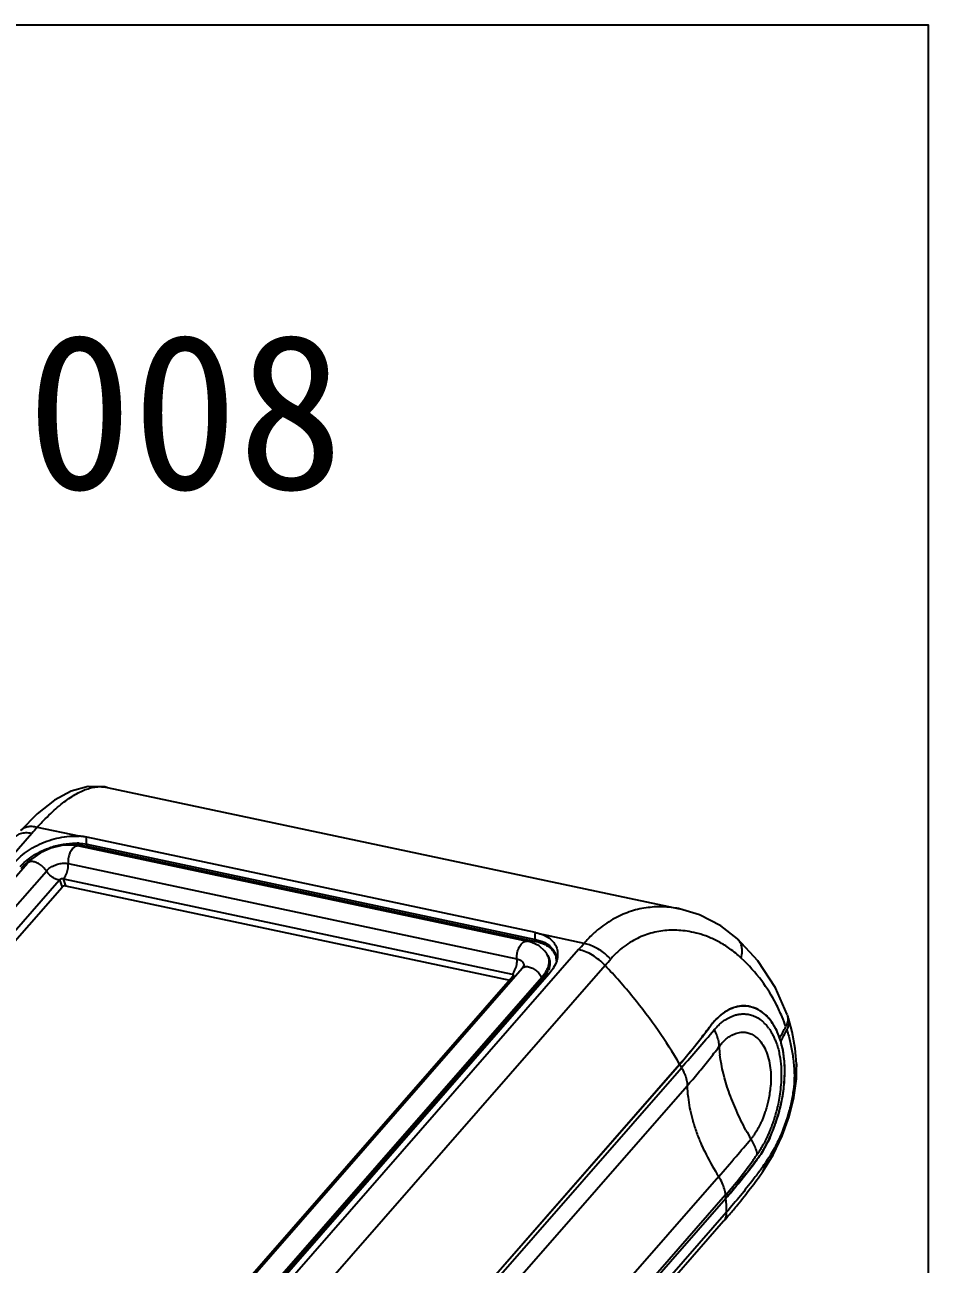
# Model space of a CAD drawing. Header units: millimetres. Extents: x 1786 to 4339, y -2795 to -1928.
# Drawn here: x 3671.4 to 3774.7, y -2653.6 to -2512 of the extents above; entities that cross this region are included whole.
import ezdxf

# ---------------------------------------------------------------- set-up
doc = ezdxf.new("R2010")
doc.units = ezdxf.units.MM
doc.layers.add('text', color=212, linetype='Continuous', lineweight=20)
doc.styles.add('样式 1', font='simsun.ttc')

# ---------------------------------------------------------------- blocks, each defined once
blk = doc.blocks.new('*u251')
at = {"color": 7, "linetype": 'Continuous'}
for p, q in [((4.95, 68.28, 0), (70.4, 54.4, 0)), ((-3.65, 63, 0), (-64.67, -6.73, 0)), ((1.75, 62.7, 0), (-3.02, 63.71, 0)), ((53.92, 51.7, 0), (2.63, 62.58, 0)), ((1.72, 61.58, 0), (53.02, 50.7, 0)), ((2.67, 61.56, 0), (2.63, 61.78, 0)), ((2.63, 61.78, 0), (53.93, 50.9, 0)), ((2.67, 61.56, 0), (53.97, 50.68, 0)), ((-57.07, -0.88, 0), (-4.15, 59.61, 0)), ((0.51, 59.57, 0), (51.81, 48.69, 0)), ((-54.92, -1.76, 0), (-1.99, 58.72, 0)), ((-53.43, -2.82, 0), (-0.51, 57.67, 0)), ((-52.79, -3.22, 0), (-0.2, 56.89, 0)), ((-0.48, 57.7, 0), (-0.2, 56.89, 0)), ((-0.08, 57.83, 0), (0.2, 57.03, 0)), ((-0.04, 57.82, 0), (51.26, 46.94, 0)), ((0.2, 57.03, 0), (50.99, 46.25, 0)), ((59.48, 50.45, 0), (54.71, 51.46, 0)), ((58.86, 49.74, 0), (-2.15, -19.99, 0)), ((53.97, 50.68, 0), (53.93, 50.9, 0)), ((77.02, 50.96, 0), (77.02, 50.96, 0)), ((55.31, 49.1, 0), (55.2, 49.27, 0)), ((56.3, 48.82, 0), (56.28, 48.45, 0)), ((56.3, 48.82, 0), (56.3, 48.82, 0)), ((-0.52, -12.87, 0), (52.41, 47.62, 0)), ((61.89, 47.92, 0), (0.88, -21.81, 0)), ((55.45, 46.93, 0), (2.53, -13.55, 0)), ((51.3, 46.94, 0), (51.36, 46.69, 0)), ((52.59, 47.89, 0), (52.59, 47.89, 0)), ((55.73, 47.28, 0), (55.45, 46.93, 0)), ((51.35, 46.67, 0), (-1.2, -13.4, 0)), ((54.65, 46.57, 0), (1.73, -13.91, 0)), ((54.76, 46.37, 0), (1.83, -14.12, 0)), ((54.65, 46.57, 0), (54.76, 46.37, 0)), ((74, 41.1, 0), (73.96, 41.11, 0)), ((73.96, 41.05, 0), (74, 41.1, 0)), ((83.27, 40.36, 0), (82.85, 41.9, 0)), ((81.93, 39.27, 0), (81.97, 39.26, 0)), ((1.93, -41.59, 0), (70.4, 36.66, 0)), ((1.94, -41.6, 0), (70.41, 36.64, 0)), ((2.17, -41.99, 0), (70.63, 36.25, 0)), ((70.41, 36.64, 0), (70.39, 36.65, 0)), ((83.75, 34.98, 0), (83.77, 36.69, 0)), ((83.77, 36.69, 0), (83.77, 36.69, 0)), ((2.81, -44.06, 0), (71.27, 34.19, 0)), ((79.91, 24.39, 0), (79.92, 24.39, 0)), ((74.87, 23.81, 0), (6.4, -54.43, 0)), ((75.66, 21.71, 0), (7.2, -56.53, 0)), ((7.23, -56.88, 0), (75.7, 21.36, 0)), ((7.23, -56.9, 0), (75.7, 21.35, 0)), ((75.43, 18.7, 0), (6.96, -59.54, 0)), ((75.77, 19.76, 0), (7.31, -58.49, 0))]:
    blk.add_line(p, q, dxfattribs=at)
at = {"color": 7, "linetype": 'Continuous', "elevation": 0}
for points in [[(4.96, 68.28), (4.7, 68.33), (2.8, 68.37), (0.86, 67.85), (-1.07, 66.81), (-3.04, 65.25), (-4.93, 63.33)], [(1.72, 61.58), (1.03, 61.68), (-0.21, 61.63), (-1.47, 61.32), (-2.66, 60.79)], [(-2.66, 60.79), (-3.68, 60.08), (-4.15, 59.61)], [(77.02, 50.96), (75.1, 52.45), (72.67, 53.71), (70.4, 54.4)], [(54.33, 50.17), (53.51, 50.57), (53.02, 50.7)], [(55.21, 49.27), (54.98, 49.58), (54.33, 50.17)], [(82.71, 42.32), (81.37, 45.37), (79.36, 48.45), (77.02, 50.96)], [(52.59, 47.89), (52.59, 47.89), (52.58, 47.87), (52.49, 47.71), (52.41, 47.62)], [(83.77, 36.69), (83.62, 38.43), (83.27, 40.36)], [(79.91, 24.39), (81.08, 26.28), (82.13, 28.46), (82.92, 30.67), (83.47, 32.86), (83.75, 34.98)]]:
    blk.add_lwpolyline(points, dxfattribs=at)
at = {"color": 7, "linetype": 'Continuous'}
for centre, radius, start, end in [((46.98, 18.7, 0), 67.28, 138.0065, 138.8123), ((1.38, 54.23, 0), 7.46, 88.3693, 91.8379), ((1.35, 55.01, 0), 6.9, 86.6064, 88.3516), ((1.4, 54.76, 0), 6.92, 87.2486, 88.3462), ((0.26, 54.45, 0), 7.09, 128.7257, 130.6141), ((0.37, 54.22, 0), 7.11, 128.7312, 130.0189), ((0.69, 53.82, 0), 7.62, 126.125, 128.7149), ((4.36, 53.4, 0), 6.47, 138.427, 138.8092), ((-1.36, 51.58, 0), 6.38, 78.0307, 78.4132), ((9.52, 92.92, 0), 65.56, 318.8128, 319.6334), ((53.76, 48.39, 0), 1.69, 17.833, 31.2984), ((54.33, 48.37, 0), 2, 9.4237, 12.7075), ((10.26, 93.1, 0), 68.61, 318.8127, 319.6448), ((49.92, 40.64, 0), 6.45, 77.6399, 78.0196), ((52.3, 48.8, 0), 3.23, 329.7843, 333.6225), ((52.44, 48.59, 0), 3.19, 331.5821, 333.6422), ((52.68, 48.47, 0), 2.92, 333.601, 338.1503), ((56.76, 41.93, 0), 7.19, 138.4659, 138.8097), ((51.81, 48.44, 0), 1.83, 255.5306, 256.3546), ((51.77, 48.28, 0), 1.67, 256.3477, 257.7068), ((77.99, 38.99, 0), 4.35, 114.7301, 116.9275), ((77.74, 39.75, 0), 3.54, 96.8423, 100.2793), ((77.73, 39.96, 0), 3.35, 88.5646, 90.6637), ((77.73, 39.93, 0), 3.38, 80.5464, 88.541), ((77.72, 39.89, 0), 3.42, 78.0618, 80.5624), ((77.74, 39.98, 0), 3.31, 76.7488, 79.9286), ((77.72, 39.88, 0), 3.43, 76.7625, 78.0625), ((77.72, 39.87, 0), 3.44, 71.533, 76.7628), ((77.67, 39.75, 0), 3.57, 63.9332, 71.4794), ((77.57, 39.54, 0), 3.81, 59.764, 63.968), ((77.6, 39.56, 0), 3.76, 61.3466, 61.6917), ((77.58, 39.52, 0), 3.8, 59.7072, 61.3438), ((77.52, 39.43, 0), 3.91, 57.162, 59.7028), ((77.58, 38.98, 0), 3.44, 62.0574, 62.2049), ((77.26, 38.51, 0), 4, 49.801, 51.2213), ((77.22, 38.46, 0), 4.06, 49.4827, 49.8036), ((77.14, 38.37, 0), 4.19, 46.3502, 49.4683), ((76.87, 38.09, 0), 4.57, 40.1358, 46.3014), ((76.97, 38.76, 0), 4.8, 43.6804, 46.4747), ((76.79, 38.58, 0), 5.04, 39.831, 43.8312), ((75.57, 37.7, 0), 6.54, 30.4393, 31.6519), ((75.54, 37.69, 0), 6.58, 30.1724, 31.041), ((64, 34.52, 0), 19.62, 19.0996, 22.6025), ((81.52, 41.47, 0), 1.4, 17.7784, 26.6684), ((-197.21, 270.52, 0), 355.83, 318.8246, 319.7415), ((76.49, 37.76, 0), 5.08, 35.7916, 40.1633), ((75.28, 37, 0), 6.52, 25.9893, 29.305), ((74.74, 36.73, 0), 7.12, 22.2226, 25.9785), ((75.24, 37.51, 0), 6.92, 26.6036, 30.4173), ((74.63, 37.2, 0), 7.6, 22.3356, 26.5911), ((73.89, 36.9, 0), 8.4, 19.1462, 22.3483), ((73.9, 36.91, 0), 8.4, 19.0778, 22.2334), ((35.15, 65.93, 0), 53.58, 330.6258, 332.1912), ((34.79, 65.83, 0), 54.14, 330.9162, 331.1405), ((35.61, 65.38, 0), 53.21, 331.1381, 332.1905), ((79.88, 34.86, 0), 6.25, 139.905, 142.7393), ((93.47, 40.22, 0), 18.63, 184.8425, 187.685), ((79.64, 35.06, 0), 5.95, 139.5499, 139.8834), ((34.46, 66.01, 0), 54.51, 330.6217, 330.9161), ((72.33, 36.41, 0), 10.05, 12.6755, 16.4851), ((71.18, 36.16, 0), 11.23, 8.3424, 12.6597), ((69.64, 35.93, 0), 12.78, 3.6745, 8.3458), ((25, 10.24, 0), 52.52, 29.9371, 30.1738), ((25.4, 10.48, 0), 52.06, 29.6808, 29.9373), ((66.6, 35.83, 0), 15.82, 356.1751, 0.0544), ((68.19, 35.83, 0), 14.24, 0.0591, 3.6977), ((83.71, 34.34, 0), 12.44, 180.6935, 183.1551), ((65.41, 35.91, 0), 17.02, 352.9596, 356.1852), ((63.57, 36.17, 0), 18.88, 346.6657, 349.5515), ((64.18, 36.06, 0), 18.26, 349.5473, 352.9541), ((63.03, 36.3, 0), 19.43, 343.4138, 346.6627), ((63.87, 36.01, 0), 18.54, 337.3328, 340.7704), ((63.3, 36.22, 0), 19.15, 340.7599, 343.4192), ((111.06, 46.97, 0), 37.59, 208.3458, 210.1245), ((64.73, 35.65, 0), 17.61, 335.0549, 337.3379), ((-192.21, 256.81, 0), 354.43, 319.3877, 319.813), ((-171.66, 239.21, 0), 327.37, 318.8561, 319.386), ((37.81, 54.86, 0), 50.32, 318.7925, 324.5512), ((38.64, 54.25, 0), 49.28, 324.57, 325.0419), ((38.8, 54.14, 0), 49.09, 325.0419, 325.5235), ((70.28, 32.41, 0), 11.18, 323.4081, 323.8396), ((69.87, 32.72, 0), 11.68, 323.8213, 325.9305), ((100.42, 40.07, 0), 30.29, 211.1105, 212.4694), ((28.21, 62.07, 0), 63.64, 323.9194, 324.8091), ((51.07, 19.32, 0), 24.71, 4.7343, 5.547), ((19.08, 70.9, 0), 75.23, 318.8143, 319.0011), ((52.61, 19.44, 0), 23.17, 0.7933, 4.7361), ((19.48, 67.66, 0), 74.34, 318.8129, 319.6067)]:
    blk.add_arc(centre, radius, start, end, dxfattribs=at)
blk.add_ellipse((0.04, 56.84, 0), major_axis=(0.283, 0.098), ratio=0.588068, start_param=0.773096, end_param=2.341153, dxfattribs=at)
for points, start_tangent, end_tangent in [([(-3.02, 63.71, 0), (-2.12, 64.68, 0), (-1.28, 65.49, 0), (-0.5, 66.17, 0), (0.24, 66.75, 0), (0.95, 67.24, 0), (1.65, 67.65, 0), (2.31, 67.96, 0), (2.94, 68.17, 0), (3.56, 68.31, 0), (4.22, 68.36, 0), (4.46, 68.35, 0)], (0.666955, 0.745098), (0.997496, -0.070728)), ([(4.46, 68.35, 0), (4.91, 68.29, 0), (4.95, 68.28, 0)], (0.997496, -0.070728), (0.978311, -0.207141)), ([(-3.02, 63.71, 0), (-3.6, 63.79, 0), (-4.12, 63.76, 0), (-4.56, 63.61, 0), (-4.89, 63.37, 0)], (-0.975149, 0.221548), (-0.707558, -0.706655)), ([(-3.65, 63, 0), (-4.37, 63.07, 0), (-4.99, 62.97, 0), (-5.47, 62.7, 0), (-5.6, 62.57, 0)], (-0.97824, 0.207477), (-0.657175, -0.753738)), ([(-5.46, 59.85, 0), (-4.72, 60.57, 0), (-3.81, 61.22, 0), (-2.78, 61.78, 0), (-1.66, 62.22, 0), (-0.51, 62.53, 0), (0.65, 62.69, 0), (1.75, 62.7, 0)], (0.658501, 0.75258), (0.99778, -0.0666)), ([(2.63, 62.58, 0), (2.2, 62.65, 0), (1.75, 62.7, 0)], (-0.97824, 0.207477), (-0.99778, 0.0666)), ([(2.63, 61.78, 0), (2.59, 62.03, 0), (2.59, 62.3, 0), (2.63, 62.58, 0)], (-0.189906, 0.981802), (0.165639, 0.986186)), ([(-4.17, 59.98, 0), (-4.02, 60.1, 0), (-2.83, 60.85, 0), (-1.47, 61.43, 0), (-0.04, 61.79, 0), (1.35, 61.91, 0), (1.54, 61.91, 0)], (0.780037, 0.625733), (0.999582, -0.028923)), ([(1.72, 61.58, 0), (1.57, 61.59, 0), (1.23, 61.46, 0), (0.91, 61.14, 0), (0.66, 60.67, 0), (0.52, 60.12, 0), (0.51, 59.57, 0)], (-0.977424, 0.211289), (0.096582, -0.995325)), ([(1.73, 61.68, 0), (2.67, 61.56, 0)], (0.998844, -0.048066), (0.97824, -0.207477)), ([(1.75, 61.9, 0), (2.63, 61.78, 0)], (0.998237, -0.059353), (0.97824, -0.207477)), ([(-4.97, 59.22, 0), (-4.35, 59.83, 0)], (0.658501, 0.75258), (0.758992, 0.651099)), ([(-4.87, 59.02, 0), (-4.2, 59.67, 0)], (0.658501, 0.75258), (0.765777, 0.643106)), ([(-1.99, 58.72, 0), (-2.34, 59.15, 0), (-2.78, 59.5, 0), (-3.26, 59.73, 0), (-3.7, 59.8, 0), (-4.05, 59.7, 0), (-4.15, 59.61, 0)], (-0.533736, 0.845651), (-0.653181, -0.757202)), ([(-1.99, 58.72, 0), (-1.61, 59.07, 0), (-1.11, 59.34, 0), (-0.56, 59.53, 0), (0, 59.61, 0), (0.51, 59.57, 0)], (0.658501, 0.75258), (0.97824, -0.207477)), ([(-0.04, 57.82, 0), (0.28, 58.31, 0), (0.48, 58.93, 0), (0.51, 59.57, 0)], (0.692278, 0.721631), (-0.096582, 0.995325)), ([(-0.51, 57.67, 0), (-1.05, 57.86, 0), (-1.58, 58.23, 0), (-1.99, 58.72, 0)], (-0.986722, 0.16242), (-0.533736, 0.845651)), ([(-0.08, 57.83, 0), (-0.18, 57.84, 0), (-0.3, 57.81, 0), (-0.4, 57.76, 0), (-0.48, 57.7, 0)], (-0.979593, 0.200989), (-0.663469, -0.748203)), ([(70.39, 54.4, 0), (69.93, 54.48, 0), (68.93, 54.6, 0), (67.98, 54.63, 0), (67.04, 54.57, 0), (66.08, 54.43, 0), (65.12, 54.2, 0), (64.18, 53.87, 0), (63.25, 53.46, 0), (62.33, 52.93, 0), (61.39, 52.28, 0), (60.44, 51.47, 0), (59.48, 50.45, 0)], (-0.978473, 0.206373), (-0.649831, -0.760079)), ([(53.93, 50.9, 0), (53.89, 51.15, 0), (53.89, 51.42, 0), (53.92, 51.7, 0)], (-0.189906, 0.981802), (0.165639, 0.986186)), ([(53.92, 51.7, 0), (54.33, 51.59, 0), (54.71, 51.46, 0)], (0.97824, -0.207477), (0.929392, -0.369093)), ([(54.71, 51.46, 0), (55.45, 51.07, 0), (56.01, 50.55, 0), (56.35, 49.92, 0), (56.46, 49.22, 0), (56.43, 48.8, 0)], (0.929392, -0.369093), (-0.170123, -0.985423)), ([(77.45, 48.77, 0), (76.14, 49.84, 0), (74.88, 50.63, 0), (73.67, 51.19, 0), (72.54, 51.57, 0), (71.5, 51.8, 0), (70.54, 51.92, 0), (69.64, 51.96, 0), (68.72, 51.91, 0), (67.8, 51.77, 0), (66.89, 51.54, 0), (66.01, 51.22, 0), (65.14, 50.8, 0), (64.28, 50.26, 0), (63.41, 49.57, 0), (62.54, 48.67, 0)], (-0.729004, 0.684509), (-0.648665, -0.761074)), ([(51.81, 48.69, 0), (51.82, 49.24, 0), (51.96, 49.79, 0), (52.21, 50.26, 0), (52.53, 50.58, 0), (52.87, 50.71, 0), (53.02, 50.7, 0)], (-0.096582, 0.995325), (0.977596, -0.210492)), ([(53.93, 50.9, 0), (54.99, 50.54, 0), (55.42, 50.27, 0), (55.77, 49.95, 0), (56.04, 49.59, 0), (56.22, 49.19, 0), (56.3, 48.82, 0)], (0.97824, -0.207477), (0.119553, -0.992828)), ([(53.97, 50.68, 0), (55.02, 50.31, 0), (55.45, 50.05, 0), (55.8, 49.74, 0), (56.06, 49.38, 0), (56.24, 48.98, 0), (56.29, 48.82, 0)], (0.97824, -0.207477), (0.220035, -0.975492)), ([(61.89, 47.92, 0), (61.2, 48.56, 0), (60.43, 49.1, 0), (59.64, 49.5, 0), (58.86, 49.74, 0)], (-0.686474, 0.727155), (-0.97824, 0.207477)), ([(62.54, 48.67, 0), (61.98, 49.17, 0), (61.38, 49.63, 0), (60.74, 50, 0), (60.1, 50.28, 0), (59.48, 50.45, 0)], (-0.723477, 0.690349), (-0.981255, 0.192714)), ([(77.45, 48.77, 0), (77.55, 49.58, 0), (77.45, 50.28, 0), (77.14, 50.83, 0), (77.02, 50.96, 0)], (0.241475, 0.970407), (-0.739258, 0.673422)), ([(51.26, 46.94, 0), (51.58, 47.43, 0), (51.78, 48.05, 0), (51.81, 48.69, 0)], (0.692278, 0.721631), (-0.096582, 0.995325)), ([(51.81, 48.69, 0), (52.22, 48.53, 0), (52.49, 48.28, 0), (52.59, 47.95, 0), (52.59, 47.89, 0)], (0.97824, -0.207477), (-0.046662, -0.998911)), ([(55.37, 48.91, 0), (55.45, 48.55, 0), (55.44, 48.17, 0), (55.36, 47.77, 0), (55.19, 47.37, 0)], (0.305231, -0.952278), (-0.443857, -0.896098)), ([(55.31, 49.1, 0), (55.33, 49.07, 0), (55.48, 48.73, 0), (55.56, 48.36, 0), (55.55, 47.98, 0), (55.47, 47.58, 0), (55.4, 47.38, 0)], (0.522338, -0.852739), (-0.371374, -0.928483)), ([(56.43, 48.8, 0), (56.35, 48.47, 0), (56, 47.69, 0), (55.73, 47.28, 0)], (-0.170123, -0.985423), (-0.592731, -0.8054)), ([(82.11, 42.06, 0), (81.43, 43.53, 0), (79.78, 46.16, 0), (77.45, 48.77, 0)], (-0.384375, 0.923177), (-0.728942, 0.684576)), ([(51.38, 46.9, 0), (51.3, 46.94, 0)], (-0.793295, 0.608838), (-0.976854, 0.213909)), ([(51.43, 46.84, 0), (51.42, 46.84, 0), (51.38, 46.9, 0)], (-0.23471, 0.972066), (-0.793295, 0.608838)), ([(51.38, 46.7, 0), (51.42, 46.77, 0)], (0.662973, 0.748644), (0.286172, 0.958178)), ([(51.42, 46.77, 0), (51.43, 46.84, 0)], (0.286172, 0.958178), (-0.23471, 0.972066)), ([(52.41, 47.61, 0), (52.61, 47.75, 0), (53, 47.8, 0), (53.46, 47.67, 0), (53.93, 47.4, 0), (54.35, 47.01, 0), (54.65, 46.57, 0)], (0.670511, 0.7419), (0.454282, -0.890858)), ([(55.09, 47.18, 0), (54.65, 46.57, 0)], (-0.502849, -0.864374), (-0.658501, -0.75258)), ([(55.25, 47.07, 0), (54.76, 46.37, 0)], (-0.475783, -0.879563), (-0.658501, -0.75258)), ([(70.4, 36.66, 0), (67.94, 40.5, 0), (65.09, 44.28, 0), (61.89, 47.92, 0)], (-0.502902, 0.864343), (-0.686474, 0.727155)), ([(51.42, 46.65, 0), (51.57, 46.63, 0)], (0.977117, -0.212704), (0.995314, -0.096694)), ([(77.69, 43.31, 0), (76.8, 43.18, 0), (75.79, 42.76, 0), (74.83, 42.04, 0), (73.95, 41.06, 0)], (-0.999934, -0.011527), (-0.596118, -0.802897)), ([(76.02, 42.86, 0), (74.99, 42.16, 0)], (-0.891608, -0.452808), (-0.756168, -0.654377)), ([(77.11, 43.23, 0), (76.17, 42.93, 0)], (-0.983969, -0.17834), (-0.908335, -0.418243)), ([(78.32, 43.24, 0), (77.32, 43.27, 0)], (-0.984614, 0.174745), (-0.992884, -0.119087)), ([(79.38, 42.87, 0), (78.5, 43.2, 0)], (-0.880409, 0.474215), (-0.973404, 0.229094)), ([(80.27, 42.23, 0), (79.74, 42.66, 0), (79.49, 42.82, 0)], (-0.72521, 0.688528), (-0.864093, 0.503332)), ([(80.42, 42.06, 0), (80.38, 42.11, 0), (79.64, 42.71, 0)], (-0.692867, 0.721065), (-0.840276, 0.542158)), ([(74.99, 42.16, 0), (74, 41.1, 0)], (-0.756168, -0.654377), (-0.603776, -0.797154)), ([(74.34, 40.57, 0), (74.46, 40.7, 0), (74.6, 40.85, 0), (74.75, 41, 0), (74.91, 41.17, 0), (75.1, 41.33, 0), (75.31, 41.5, 0), (75.55, 41.67, 0), (75.81, 41.84, 0), (76.1, 42, 0), (76.43, 42.15, 0), (76.79, 42.27, 0), (77.18, 42.35, 0), (77.62, 42.39, 0), (78.1, 42.37, 0), (78.62, 42.25, 0), (79.18, 42.02, 0)], (0.646282, 0.763099), (0.884621, -0.466311)), ([(79.19, 42.02, 0), (79.77, 41.63, 0)], (0.883418, -0.468586), (0.779601, -0.626277)), ([(81.18, 41.08, 0), (80.59, 41.9, 0), (80.44, 42.07, 0)], (-0.515678, 0.856782), (-0.690779, 0.723066)), ([(81.14, 41.13, 0), (80.66, 41.8, 0)], (-0.52481, 0.85122), (-0.640879, 0.767642)), ([(82.75, 41.5, 0), (82.54, 40.94, 0)], (-0.207029, -0.978335), (-0.466441, -0.884552)), ([(82.71, 42.32, 0), (82.77, 42.05, 0), (82.79, 41.9, 0)], (0.327257, -0.944935), (0.035583, -0.999367)), ([(82.79, 41.9, 0), (82.75, 41.5, 0)], (0.035583, -0.999367), (-0.207029, -0.978335)), ([(82.8, 40.84, 0), (82.84, 40.98, 0), (82.91, 41.4, 0)], (0.348739, 0.93722), (0.041386, 0.999143)), ([(82.91, 41.4, 0), (82.88, 41.8, 0), (82.85, 41.9, 0)], (0.041386, 0.999143), (-0.305163, 0.9523)), ([(70.4, 36.66, 0), (71.64, 38.11, 0), (72.82, 39.58, 0), (73.95, 41.06, 0)], (0.658501, 0.75258), (0.596118, 0.802897)), ([(70.41, 36.64, 0), (71.66, 38.12, 0), (72.86, 39.61, 0), (73.96, 41.05, 0)], (0.658501, 0.75258), (0.596043, 0.802952)), ([(74.34, 40.57, 0), (74.64, 39.92, 0), (74.83, 39.27, 0), (74.9, 38.65, 0)], (0.467599, -0.883941), (0.031101, -0.999516)), ([(75.12, 38.92, 0), (75.21, 39.02, 0), (75.34, 39.16, 0), (75.48, 39.31, 0), (75.65, 39.46, 0), (75.83, 39.61, 0), (76.03, 39.76, 0), (76.26, 39.9, 0), (76.51, 40.04, 0), (76.79, 40.15, 0), (77.09, 40.24, 0), (77.43, 40.29, 0), (77.8, 40.3, 0), (78.2, 40.23, 0), (78.64, 40.07, 0), (79.09, 39.78, 0), (79.56, 39.34, 0), (80.01, 38.69, 0), (80.41, 37.8, 0), (80.68, 36.75, 0), (80.81, 35.73, 0), (80.83, 34.78, 0), (80.77, 33.91, 0), (80.66, 33.13, 0), (80.53, 32.43, 0), (80.37, 31.81, 0), (80.2, 31.26, 0), (80.03, 30.78, 0), (79.86, 30.35, 0), (79.7, 29.97, 0), (79.54, 29.64, 0), (79.38, 29.35, 0), (79.24, 29.09, 0), (79.1, 28.87, 0), (78.97, 28.67, 0), (78.85, 28.5, 0), (78.74, 28.35, 0), (78.64, 28.22, 0), (78.55, 28.1, 0)], (0.64879, 0.760968), (-0.632255, -0.77476)), ([(79.54, 26.17, 0), (80.17, 27.19, 0), (80.95, 28.8, 0), (81.6, 30.58, 0), (82.07, 32.45, 0), (82.35, 34.37, 0), (82.41, 36.27, 0), (82.23, 38.08, 0), (81.83, 39.65, 0)], (0.560396, 0.828225), (-0.328385, 0.944544)), ([(80.61, 40.74, 0), (80.96, 40.18, 0)], (0.58531, -0.81081), (0.489778, -0.871847)), ([(81.68, 40.09, 0), (81.31, 40.86, 0), (81.23, 41, 0)], (-0.378742, 0.925502), (-0.50263, 0.864502)), ([(82.67, 40.55, 0), (82.8, 40.84, 0)], (0.466499, 0.884522), (0.348739, 0.93722)), ([(82.67, 40.55, 0), (83.05, 39.15, 0), (83.33, 37.65, 0), (83.5, 35.94, 0)], (0.30375, -0.952752), (0.056163, -0.998422)), ([(71.27, 34.19, 0), (72.53, 35.65, 0), (73.74, 37.14, 0), (74.9, 38.65, 0)], (0.658633, 0.752464), (0.598418, 0.801184)), ([(81.32, 39.42, 0), (81.48, 39.02, 0), (81.83, 37.67, 0), (81.99, 36.35, 0), (82.02, 35.13, 0), (81.95, 34.01, 0), (81.82, 33, 0), (81.66, 32.1, 0), (81.46, 31.29, 0), (81.26, 30.58, 0), (81.05, 29.95, 0), (80.85, 29.39, 0), (80.64, 28.89, 0), (80.45, 28.45, 0), (80.26, 28.06, 0), (80.09, 27.71, 0), (79.92, 27.41, 0), (79.77, 27.14, 0), (79.63, 26.9, 0), (79.5, 26.69, 0), (79.38, 26.51, 0), (79.27, 26.35, 0)], (0.378715, -0.925513), (-0.566074, -0.824354)), ([(77.98, 29.12, 0), (76.89, 31.35, 0), (76.02, 33.53, 0), (75, 37.73, 0)], (-0.474508, 0.880251), (-0.133623, 0.991032)), ([(70.63, 36.25, 0), (70.98, 35.53, 0), (71.2, 34.84, 0), (71.27, 34.19, 0)], (0.495244, -0.868754), (0.011827, -0.99993)), ([(83.5, 35.94, 0), (83.5, 34.76, 0), (83.36, 33.4, 0), (83.06, 31.87, 0), (82.59, 30.22, 0), (81.94, 28.52, 0), (81.13, 26.87, 0), (80.22, 25.39, 0)], (0.056077, -0.998426), (-0.576244, -0.817278)), ([(83.77, 36.69, 0), (83.75, 36.43, 0), (83.5, 35.94, 0)], (0.049881, -0.998755), (-0.628056, -0.778168)), ([(71.29, 33.65, 0), (71.36, 32.89, 0), (71.82, 30.49, 0)], (0.054678, -0.998504), (0.259347, -0.965784)), ([(71.82, 30.49, 0), (72.22, 29.18, 0), (72.73, 27.84, 0)], (0.259347, -0.965784), (0.388269, -0.921546)), ([(72.73, 27.84, 0), (73.11, 26.99, 0), (74.49, 24.42, 0)], (0.388269, -0.921546), (0.516662, -0.856189)), ([(79.27, 26.35, 0), (79.14, 26.92, 0), (78.9, 27.51, 0), (78.55, 28.1, 0)], (-0.129181, 0.991621), (-0.553656, 0.832745)), ([(80.7, 28.23, 0), (80.22, 27.27, 0), (79.3, 25.82, 0)], (-0.42192, -0.906633), (-0.590055, -0.807363)), ([(75.7, 21.35, 0), (76.94, 22.81, 0), (78.12, 24.27, 0), (79.25, 25.75, 0)], (0.658501, 0.75258), (0.596118, 0.802897)), ([(79.3, 25.82, 0), (78.15, 24.33, 0), (76.95, 22.84, 0), (75.86, 21.55, 0)], (-0.595219, -0.803563), (-0.656044, -0.754723)), ([(79.65, 24.59, 0), (78.83, 23.5, 0), (77.35, 21.62, 0), (75.77, 19.76, 0)], (-0.588896, -0.808209), (-0.658501, -0.75258)), ([(76.1, 19.48, 0), (77.01, 20.58, 0), (78.51, 22.48, 0), (79.92, 24.39, 0)], (0.648012, 0.761631), (0.576276, 0.817255)), ([(79.91, 24.39, 0), (80.03, 24.59, 0), (80.22, 25.39, 0)], (0.579779, 0.814774), (0.01206, 0.999927)), ([(75.66, 21.71, 0), (75.53, 22.38, 0), (75.26, 23.09, 0), (74.87, 23.81, 0)], (-0.096707, 0.995313), (-0.537039, 0.843557)), ([(75.43, 18.7, 0), (75.68, 19.13, 0), (75.77, 19.76, 0)], (0.656452, 0.754368), (-0.013242, 0.999912))]:
    blk.add_spline(points, degree=3, dxfattribs=dict(at, start_tangent=start_tangent, end_tangent=end_tangent))
blk = doc.blocks.new('*u269')
at = {"layer": 'Defpoints', "color": 2}
blk.add_lwpolyline([(0, 283.21), (202.5, 283.21), (202.5, 0), (0, 0)], close=True, dxfattribs=at)
blk.add_blockref('*u251', (103.68, 127.81))
at = {"layer": 'text', "insert": (27.09, 238.89), "char_height": 17.7316, "attachment_point": 4, "line_spacing_factor": 0.9, "style": '样式 1'}
blk.add_mtext('{\\fSimHei|b0|i0|c134|p2;BMC 70008}', dxfattribs=at)

msp = doc.modelspace()

# ---------------------------------------------------------------- block references
msp.add_blockref('*u269', (3572.18, -2795.17))

doc.saveas('drawing.dxf')
